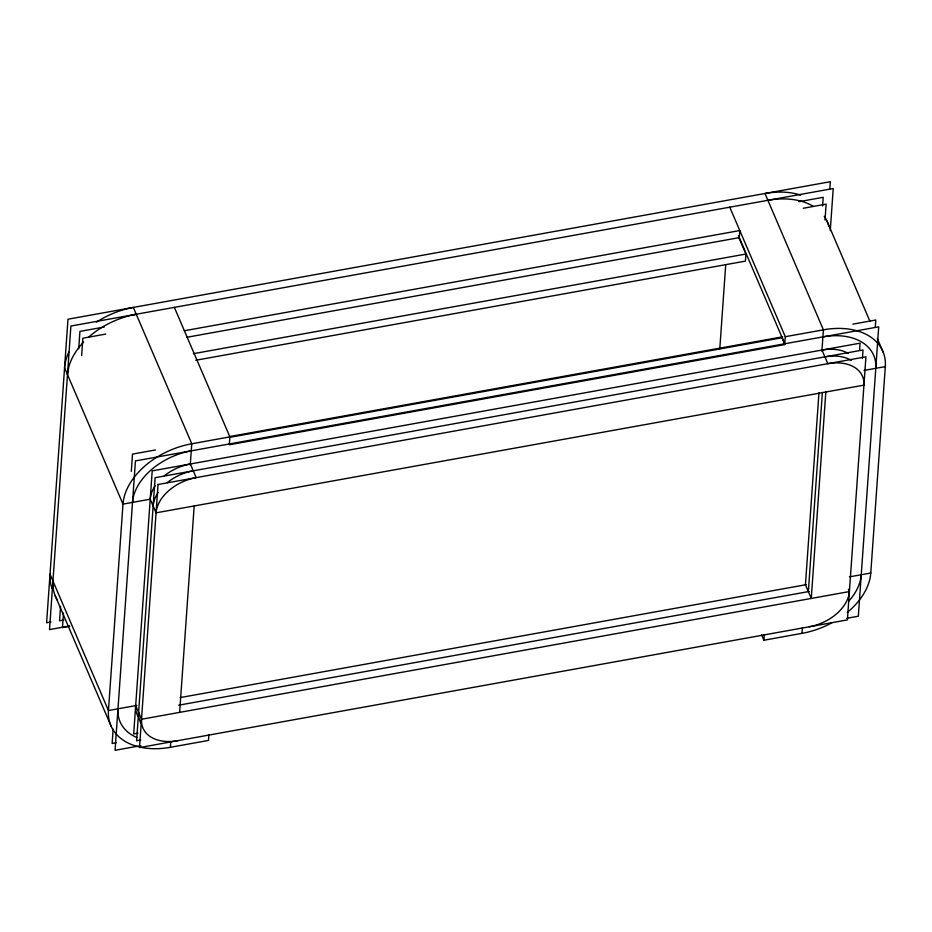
<?xml version="1.0" encoding="UTF-8"?>
<svg xmlns="http://www.w3.org/2000/svg" width="932" height="932" viewBox="0 0 932 932"><rect width="100%" height="100%" fill="white"/><g stroke="black" fill="none" stroke-linecap="round" stroke-linejoin="round"><path stroke-width="1.4" d="M52.938 581.02L53.217 588.476A68.432 45.785 -23.2 0 0 57.516 600.266M60.568 606.313L59.555 620.782L63.842 620.013M78.719 348.754L79.942 331.396L104.256 327.004M63.492 613.139L62.467 627.609L69.62 626.316M81.632 355.581L82.855 338.211L105.747 334.087M113.156 729.01L112.131 743.48L116.43 742.711M131.296 471.452L132.519 454.094L155.434 449.958M52.157 588.64A68.432 45.785 -23.2 0 1 50.025 574.205L108.45 710.534A68.42 45.785 -23.2 0 0 167.807 747.732L170.37 747.313L170.777 741.604M190.245 465.185L191.759 443.76L133.323 307.432A68.432 45.785 -23.2 0 0 96.45 322.157M179.631 712.374L194.182 505.96M208.885 734.766L208.488 740.439L170.37 747.313M174.366 307.374L229.878 436.875L229.319 444.774L784.721 344.584L785.28 336.697L729.768 207.184M719.795 348.836L725.702 264.909M738.68 237.147L745.915 254.028L745.414 261.111L195.732 360.265M784.721 344.584L781.855 336.953M832.043 622.727A68.42 45.785 -23.2 0 1 804.584 632.863L763.891 640.249L764.298 634.587M822.595 206.007L823.201 197.316L798.887 201.708M825.006 220.057L826.125 204.131L803.233 208.267M829.795 188.963L830.307 181.705L67.989 319.21L46.6 622.774L50.899 621.994M830.261 230.635L833.231 188.52L70.902 326.037L49.524 629.589L69.585 625.966M802.009 633.376L802.417 627.655M818.96 392.815L805.434 584.807L811.271 598.437L825.822 392.023M821.884 351.248L823.399 329.812L764.962 193.483A68.432 45.785 -23.2 0 1 800.693 195.126M808.359 591.622L822.385 392.419M859.584 350.257L860.085 343.174L152.219 470.87L133.684 733.95L137.983 733.181M862.415 358.494L863.009 349.989L155.143 477.685L136.608 740.765L140.907 739.996M875.276 327.248L875.789 320.014L852.873 324.15M847.27 612.464A68.42 45.785 -23.2 0 0 870.779 573.017L885.318 366.602A68.42 45.785 -23.2 0 0 825.962 329.392L785.28 336.697M67.488 374.606L68.828 366.858A68.42 45.785 -23.2 0 1 83.635 341.997M133.684 314.748L136.247 314.247A68.42 45.785 -23.2 0 0 89.041 336.802M184.385 330.743L739.787 230.554L739.286 237.637L186.75 337.302M193.367 353.694L745.915 254.028M229.913 436.526L782.705 336.802M229.878 436.875L189.184 444.261A68.42 45.785 -23.2 0 0 122.989 504.107L108.45 710.534L136.864 705.408M229.26 437.434L781.797 337.768M149.982 499.249L122.989 504.107L64.564 367.779A68.432 45.785 -23.2 0 1 68.817 352.203M864.011 370.447L885.318 366.602M155.283 485.584A39.913 26.713 -23.2 0 0 150.215 499.203L156.063 512.833L863.929 385.137A39.913 26.713 -23.2 0 0 827.814 363.69L821.966 350.059A39.913 26.713 -23.2 0 1 848.341 353.484M180.097 697.602L806.297 584.644M849.471 576.861L870.779 573.017M178.723 705.198L809.209 591.471M138.157 716.545A39.913 26.713 -23.2 0 1 135.676 705.617L141.524 719.248L849.39 591.564L848.411 589.292M140.837 745.647L115.055 750.295L135.443 460.909L878.713 326.829L858.325 616.227L846.862 618.289M767.886 200.31L770.449 199.891M826.952 221.012L870.01 321.458M877.315 338.502L883.175 352.168M738.424 235.598L784.779 343.78M761.607 634.913L763.891 640.249M55.081 595.455L111.304 726.611M861.25 574.741A58.448 39.109 -23.2 0 1 848.866 601.047M824.238 216.329A68.432 45.785 -23.2 0 1 828.804 226.08M767.886 200.31A68.432 45.785 -23.2 0 1 813.088 206.205M822.898 336.895A58.448 39.109 -23.2 0 1 875.789 368.315M136.946 737.562A58.448 39.109 -23.2 0 1 117.98 708.809M132.519 502.395A58.448 39.109 -23.2 0 1 191.258 450.843M153.139 506.018A39.913 26.713 -23.2 0 1 158.207 492.411M167.236 482.683A39.913 26.713 -23.2 0 1 193.25 470.811M141.082 723.36A39.913 26.713 -23.2 0 1 138.6 712.432M156.063 512.833A39.913 26.713 -23.2 0 1 196.174 477.627L190.338 463.996A39.913 26.713 -23.2 0 0 164.312 475.868M177.639 740.707A39.913 26.713 -23.2 0 1 141.524 719.248M849.39 591.564A39.913 26.713 -23.2 0 1 809.279 626.77M824.89 356.874A39.913 26.713 -23.2 0 1 851.254 360.311M158.056 484.5L139.52 747.581L847.398 619.897L865.933 356.816L158.056 484.5"/></g></svg>
